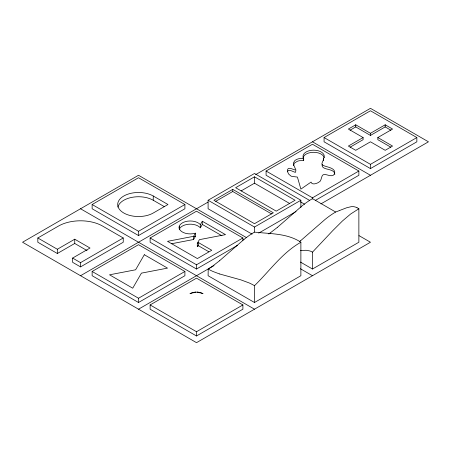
<?xml version="1.0" encoding="UTF-8"?>
<svg xmlns="http://www.w3.org/2000/svg" width="451" height="451" viewBox="0 0 451 451"><rect width="100%" height="100%" fill="white"/><g stroke="black" fill="none" stroke-linecap="round" stroke-linejoin="round"><path stroke-width="0.68" d="M80.537 266.896L80.537 262.645L123.241 237.987L123.241 242.238L80.537 266.896L72.622 262.324L72.622 258.073L90.014 248.033L74.736 239.21L57.339 249.251L37.828 237.987L37.828 242.238L57.339 253.501L74.736 243.461L87.077 250.587M164.446 206.721L153.25 200.255L153.25 196.005A20.831 12.025 0 0 0 123.794 196.005A20.831 12.025 0 0 0 123.794 213.013A20.831 12.025 0 0 0 153.25 213.013L167.981 204.512L153.25 196.005M198.508 245.801L198.508 242.61L211.761 250.26L197.369 258.57L167.513 241.336L193.609 236.313L195.413 233.184A11.19 6.461 0 0 1 180.282 230.365A11.19 6.461 0 0 1 185.31 221.65A11.19 6.461 0 0 1 200.345 224.637L202.307 221.249L225.5 234.638L199.404 239.661L197.301 243.303L197.301 246.494L198.508 245.801L208.745 251.709M293.488 165.556L294.328 163.144L297.305 161.3A9.804 5.66 0 0 1 299.56 160.703L303.692 160.595L303.692 158.47A10.632 6.139 0 0 1 313.783 150.166A10.632 6.139 0 0 1 323.48 158.628L323.48 160.753M323.497 158.645C323.897 161.086 319.325 164.598 324.027 165.776C327.838 167.338 336.074 168.02 334.608 173.9C332.567 177.531 327.973 174.779 324.889 174.441C320.345 173.985 322.504 181.009 318.677 182.311A9.86 5.694 0 0 1 317.335 183.027C315.452 183.895 311.804 184.854 311.055 182.091L300.879 189.11L297.406 177.063L291.893 176.403A6.06 3.495 0 0 1 290.867 175.975L288.674 174.086L287.541 171.718C288.516 167.214 297.282 175.292 295.585 170.997M322.149 164.474C321.05 170.901 334.326 167.592 334.851 174.3M171.634 243.732L193.609 239.504L195.413 236.369L195.413 233.184M179.256 229.48A11.19 6.461 0 0 1 188.76 224.232A11.19 6.461 0 0 1 200.345 227.828L202.307 224.435L202.307 221.249M197.301 246.494L198.006 245.282M219.474 273.932L213.3 271.609A67.627 39.045 60 0 1 208.21 269.078L208.103 275.719L254.494 302.497L254.494 285.675C269.613 271.017 282.179 252.746 300.879 242.238C287.434 233.285 270.639 233.9 255.238 232.192M300.428 262.065L312.481 269.022L312.481 252.148L332.821 230.562L342.472 220.945L350.641 214.011L358.866 208.762L357.057 207.764M277.478 227.293L301.905 206.022A87.691 50.63 -60 0 1 306.748 202.324L307.131 202.059A69.837 40.319 -60 0 1 311.985 198.919L312.481 198.632L335.674 212.026L339.377 210.589M300.67 240.682L325.098 219.411A87.691 50.63 -60 0 1 329.94 215.713L330.324 215.454A69.837 40.319 -60 0 1 335.183 212.308L335.674 212.026M219.485 260.796L243.94 239.487M300.597 240.744L299.712 241.471M219.474 260.808L213.3 265.605A67.627 39.045 -60 0 1 208.21 268.959M277.376 227.377L271.198 232.18A67.932 39.22 -60 0 1 268.728 233.889M254.494 232.113L254.003 232.395A69.527 40.145 -60 0 0 249.155 235.535L248.777 235.8A87.314 50.411 -60 0 0 243.94 239.492M92.134 204.512L138.519 177.728L184.91 204.512L184.91 208.762L138.519 235.546L92.134 208.762L92.134 204.512L138.519 231.29L184.91 204.512M37.828 237.987L58.444 226.086A31.243 18.04 0 0 1 102.631 226.086L123.241 237.987M252.081 234.154L208.103 208.762L208.103 200.255L254.494 173.477L300.879 200.255L300.879 207.454M80.537 275.719L207.984 202.133M255.7 174.588L370.463 108.33L428.45 141.806L320.937 203.88M232.75 189.375L213.904 200.255L254.494 223.69L273.34 212.81L232.75 189.375L232.75 191.506L271.519 213.887M254.494 176.826L235.647 187.706L276.238 211.136L295.084 200.255L254.494 176.826L254.494 183.202L289.632 203.486M92.134 271.463L138.519 244.684L184.91 271.463L184.91 275.719L138.519 302.497L92.134 275.719L92.134 271.463L138.519 298.246L184.91 271.463M237.474 245.367L196.506 269.022L150.121 242.238L150.121 237.987L196.506 211.203L242.897 237.987L242.897 240.417M309.465 200.329L266.09 175.281L266.09 171.03L312.481 144.247L358.866 171.03L358.866 175.281L315.491 200.329M324.077 137.555L370.463 110.771L416.854 137.555L416.854 141.806L370.463 168.589L324.077 141.806L324.077 137.555L370.463 164.339L416.854 137.555M215.725 201.332L232.75 191.506M241.122 190.92L254.494 183.202M390.791 147.161L377.831 139.68L377.831 137.555L392.556 129.048L385.193 124.797L370.463 133.304L355.738 124.797L348.369 129.048L363.1 137.555L363.1 139.68L350.139 147.161M350.072 130.198L355.738 126.923L370.463 135.43L385.193 126.923L390.859 130.198M363.1 137.555L348.369 146.056L355.738 150.307L370.463 141.806L385.193 150.307L392.556 146.056L377.831 137.555M197.301 243.303L198.508 242.61M208.103 200.255L254.494 227.039L300.879 200.255M150.121 237.987L196.506 264.771L242.897 237.987M266.09 171.03L312.481 197.814L358.866 171.03M258.711 233.111L296.065 211.542M138.519 309.194L214.022 265.605M268.988 233.872L270.2 233.173M150.121 304.944L196.506 278.16L242.897 304.944L242.897 309.194L196.506 335.978L150.121 309.194L150.121 304.944L196.506 331.727L242.897 304.944M254.494 302.497L300.879 275.719L300.879 242.238M312.481 269.022L358.866 242.238L358.866 208.762M339.631 210.482L346.689 207.753L351.12 206.699A29.958 17.296 60 0 1 352.254 206.626A17.713 10.226 60 0 1 357.051 207.691M200.858 292.981L203.029 293.578C198.908 291.622 194.105 291.622 189.984 293.578L192.16 292.981M192.881 292.598L195.785 292.079M192.639 292.896L193.609 292.733M300.496 250.48L305.857 250.288A41.464 23.942 60 0 1 306.438 250.316L309.769 250.936A17.679 10.21 60 0 1 312.267 252.024L312.481 252.148M197.234 292.079L200.131 292.598M303.692 158.47L299.56 158.577A9.804 5.66 0 0 0 297.305 159.175L295.078 160.314L293.567 162.591L293.776 165.139L296.019 170.292L290.895 168.511L289.035 168.279L287.693 169.153L287.541 171.718M199.404 292.733L200.374 292.896M219.519 273.949L240.885 279.874L249.155 282.935A69.527 40.145 60 0 1 254.003 285.393L254.494 285.675M312.481 141.806L370.463 175.281M300.4 201.789L304.628 204.23M358.99 235.614L370.463 242.238L196.506 342.67L22.55 242.238L138.519 175.281L246.641 237.705M300.4 268.74L312.481 275.719M202.307 224.435L221.931 235.766M80.537 208.762L254.494 309.194M72.622 258.073L80.537 262.645M385.193 124.797L385.193 126.923M370.463 133.304L370.463 135.43M370.463 164.339L370.463 168.589M355.738 124.797L355.738 126.923M312.481 197.814L312.481 199.026M254.494 227.039L254.494 232.271M200.345 224.637L200.345 227.828M196.506 264.771L196.506 269.022M196.506 331.727L196.506 335.978M193.609 236.313L193.609 239.504M179.256 226.295L179.256 228.843M138.519 231.29L138.519 235.546M138.519 298.246L138.519 302.497M74.736 239.21L74.736 243.461M57.339 249.251L57.339 253.501M303.692 160.595A10.632 6.139 0 0 1 303.258 159.75M303.033 157.991A10.632 6.139 0 0 1 313.4 152.291A10.632 6.139 0 0 1 324.196 157.715M194.663 236.578A11.19 6.461 0 0 0 195.413 236.369A11.19 6.461 0 0 1 194.336 236.657M117.891 207.099A20.831 12.025 0 0 1 131.901 197.358A20.831 12.025 0 0 1 153.25 200.255M144.32 254.725L135.621 269.788L109.531 274.811L132.724 288.206L141.422 273.137L167.513 268.12L144.32 254.725"/></g></svg>
